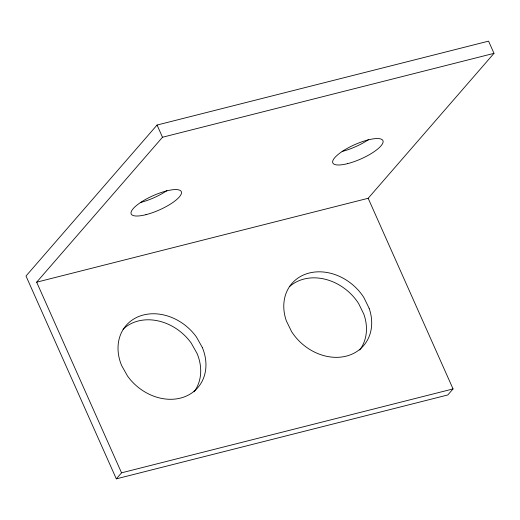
<?xml version="1.0" encoding="UTF-8"?>
<svg xmlns="http://www.w3.org/2000/svg" width="520" height="520" viewBox="0 0 520 520"><rect width="100%" height="100%" fill="white"/><g stroke="black" fill="none" stroke-linecap="round" stroke-linejoin="round"><path stroke-width="0.78" d="M157.06 125.041L26 276.016L116.311 478.855L447.818 394.959L453.05 388.928L368.173 198.289L494 53.345L488.566 41.145L157.06 125.041L162.494 137.248L36.666 282.185L121.544 472.823L116.311 478.855M162.494 137.248L494 53.345M36.666 282.185L368.173 198.289M121.544 472.823L453.05 388.928M289.53 286.611A47.444 38.87 41 0 1 358.637 303.57L363.89 314.301A47.444 38.87 41 0 1 359.704 350.019M123.052 329.225A47.444 38.87 41 0 1 191.165 342.986L197.073 353.496A47.444 38.87 41 0 1 194.064 391.82M368.557 139.594A27.424 7.787 -24 0 1 342.134 151.444M166.946 190.619A27.424 7.787 -24 0 1 140.524 202.469M202.312 347.464L196.404 336.954A47.444 38.87 41 0 0 139.353 316.277A47.444 38.87 41 0 0 121.654 365.599L127.562 376.103A47.444 38.87 41 0 0 184.613 396.786A47.444 38.87 41 0 0 202.312 347.464M369.122 308.269L363.876 297.538A47.444 38.87 41 0 0 307.625 273.468A47.444 38.87 41 0 0 286.351 320.892L291.596 331.624A47.444 38.87 41 0 0 347.848 355.693A47.444 38.87 41 0 0 369.122 308.269M347.568 163.644A27.424 7.787 -24 0 0 382.993 140.784A27.424 7.787 -24 0 0 343.07 150.885A27.424 7.787 -24 0 0 347.568 163.644M145.958 214.669A27.424 7.787 -24 0 0 181.383 191.808A27.424 7.787 -24 0 0 141.453 201.91A27.424 7.787 -24 0 0 145.958 214.669"/></g></svg>
